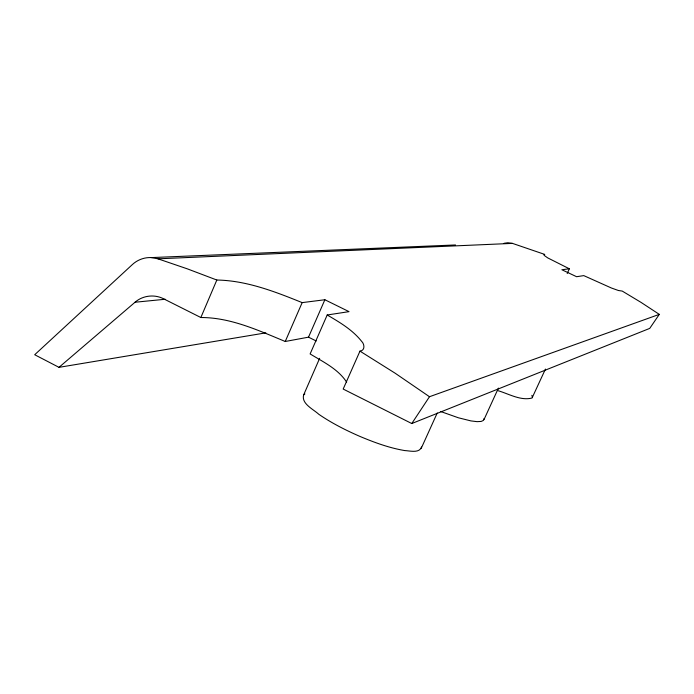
<?xml version="1.0" encoding="UTF-8"?>
<svg xmlns="http://www.w3.org/2000/svg" width="694" height="694" viewBox="0 0 694 694"><rect width="100%" height="100%" fill="white"/><g stroke="black" fill="none" stroke-linecap="round" stroke-linejoin="round"><path stroke-width="1.04" d="M440.621 411.499L458.404 417.788L470.957 420.911L477.073 421.657L481.202 421.432L483.492 420.373L484.117 418.447M319.648 358.304L303.694 394.817C300.97 403.639 313.376 409.243 318.763 414.257C331.611 423.08 345.577 430.167 359.848 436.379C374.335 442.468 389.23 447.96 404.784 450.579C409.92 450.779 419.367 453.529 421.536 447.005M455.498 244.965L151.327 257.595C144.413 257.214 137.455 259.834 132.398 264.535L34.7 354.738L58.999 367.343L135.044 302.237C142.738 295.436 154.528 294.056 163.619 298.81L200.852 317.522L216.832 280.029C246.5 280.523 274.98 291.61 302.159 302.619L324.879 299.747L349.039 311.641L327.195 314.989L310.123 353.931C323.118 361.886 338.117 368.982 346.636 382.142M200.852 317.522C230.46 317.436 258.368 330.379 285.243 341.483L302.159 302.619M285.243 341.483L308.518 337.163L324.879 299.747M327.195 314.989C339.635 322.242 352.5 329.824 361.565 341.266C364.662 344.077 365.226 350.626 359.969 351.129L343.174 389.056L411.776 423.531L649.731 328.392L659.3 314.373L640.97 302.341L622.223 291.072L618.432 290.508L611.423 288.01L583.767 275.613L576.593 276.715L561.88 269.749L569.366 268.795L567.198 273.523M421.223 448.35L437.246 412.982M484.03 419.523L498.413 388.111M497.693 390.583C508.598 393.706 520.578 401.037 532.055 398.018L545.441 369.078M411.776 423.531L429.482 396.725L659.3 314.373M303.694 394.817L304.892 393.932M504.052 243.299L507.852 242.735L512.476 243.386L544.773 254.429L543.966 254.724L544.183 255.401L547.696 257.882L569.366 268.795M58.999 367.343L265.854 332.86M135.044 302.237L165.233 299.261M151.327 257.595L157.963 258.819L512.476 243.386M157.963 258.819L187.406 268.873L216.832 280.029M308.518 337.163L316.204 340.988M359.969 351.129L395.042 373.146L429.482 396.725M531.873 395.328L532.402 397.324"/></g></svg>
